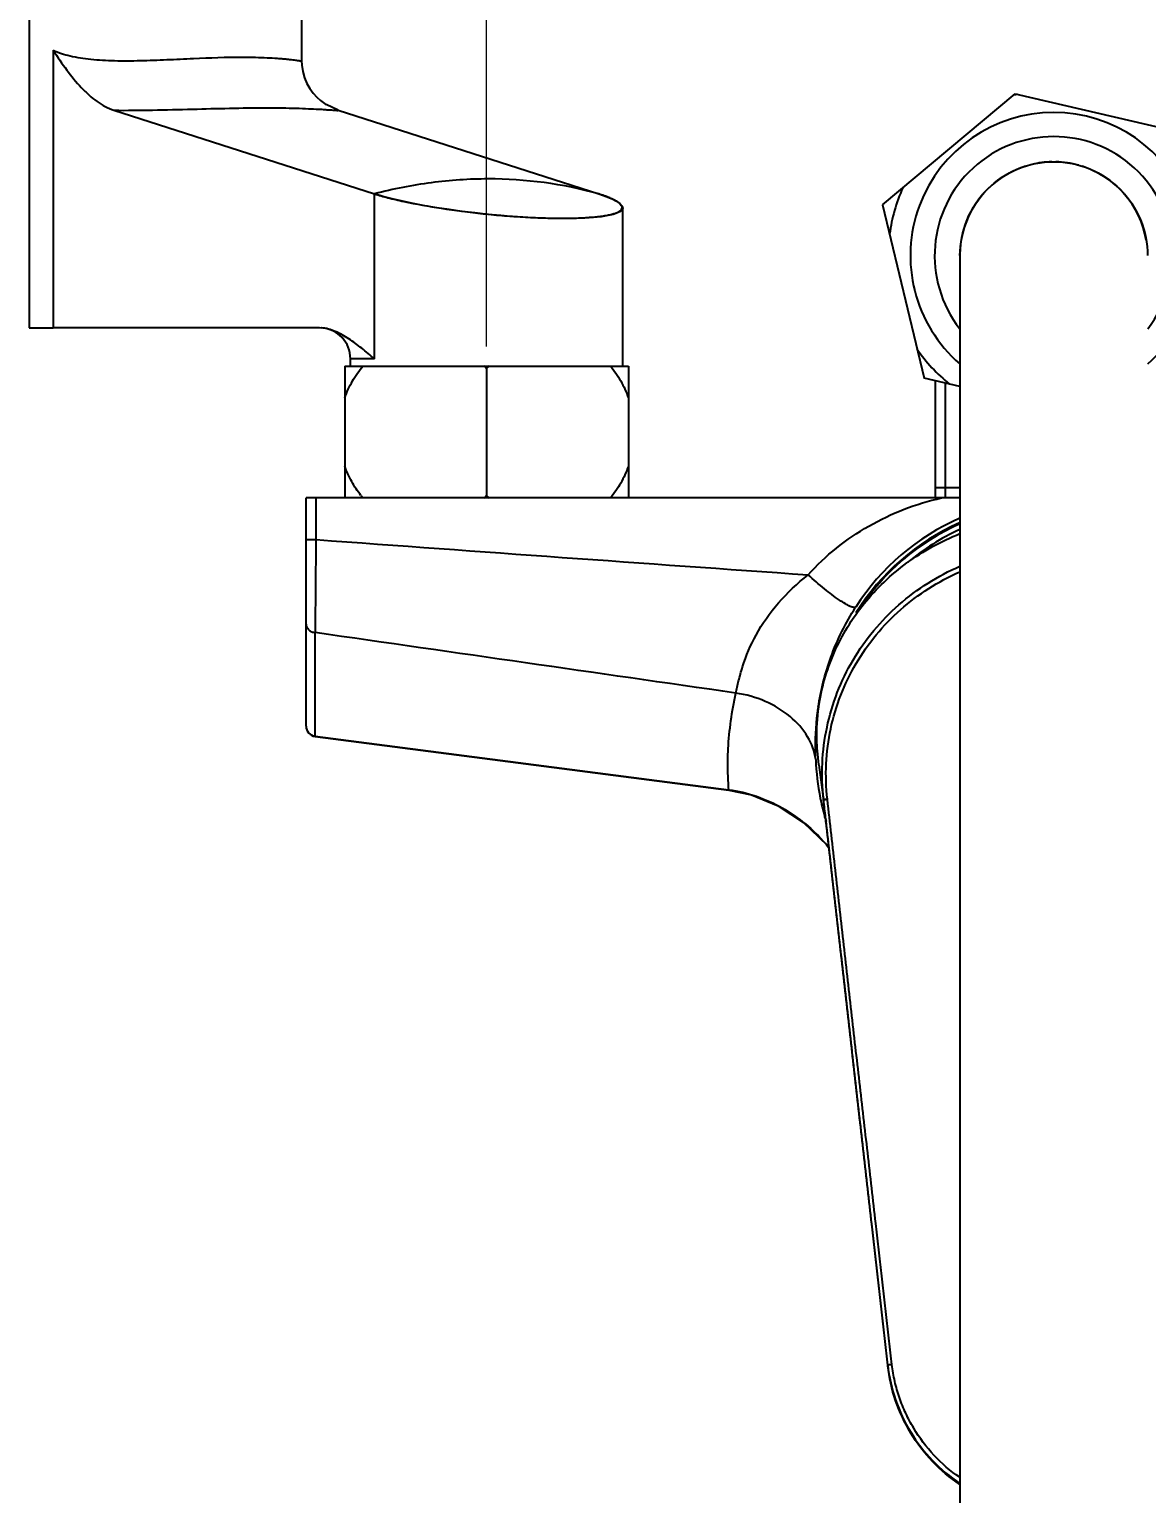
# Model space of a CAD drawing. Extents: x 0 to 1128, y 0 to 827.
# Drawn here: x 519.8 to 628.2, y 604.8 to 746.8 of the extents above; entities that cross this region are included whole.
import ezdxf

# ---------------------------------------------------------------- set-up
doc = ezdxf.new("R2010")
doc.units = 0
doc.header["$LTSCALE"] = 10
doc.header["$MEASUREMENT"] = 0
doc.header["$PDMODE"] = 3
doc.header["$PDSIZE"] = -10
doc.layers.get('0').update_dxf_attribs({"linetype": 'CONTINUOUS'})
doc.layers.get('DEFPOINTS').update_dxf_attribs({"linetype": 'CONTINUOUS'})
for name, color, linetype in [('02___PRT_ALL_AXES', 7, 'CONTINUOUS'), ('DEF_LAYER_AXIS', 7, 'CONTINUOUS'), ('DEF_LAYER_CURVE', 7, 'CONTINUOUS'), ('DEF_LAYER_ROUND_FEAT', 7, 'CONTINUOUS')]:
    doc.layers.add(name, color=color, linetype=linetype)
doc.styles.add('Daelim Dimension', font='')
doc.styles.add('DLB3013-CR2S_시공도$0$Daelim Dimension', font='H2GTRE.TTF')
doc.styles.get('Daelim Dimension').set_extended_font_data('나눔고딕')
doc.dimstyles.new('DLB3013-CR2S_시공도$0$DEFAULT', dxfattribs={"dimscale": 2, "dimtxt": 2, "dimasz": 2, "dimexe": 0, "dimexo": 2, "dimgap": 1, "dimtad": 1, "dimdec": 1, "dimzin": 9, "dimdsep": 46, "dimtxsty": 'DLB3013-CR2S_시공도$0$Daelim Dimension', "dimcen": 0.5, "dimclrd": 252, "dimclre": 252, "dimclrt": 3, "dimadec": 1, "dimazin": 0, "dimtfac": 1, "dimtdec": 1, "dimtix": 1, "dimtmove": 0, "dimatfit": 3, "dimfxl": 1, "dimtolj": 1, "dimtzin": 1, "dimlwd": 9, "dimlwe": 9, "dimarcsym": 0})

# ---------------------------------------------------------------- blocks, each defined once
blk = doc.blocks.new('*D7')
at = {"color": 5, "lineweight": 9, "ltscale": 0.5, "transparency": 16777216}
for p, q in [((564.17, 716.07), (564.17, 777.17)), ((674.17, 716.07), (674.17, 777.17)), ((568.17, 775.17), (670.17, 775.17))]:
    blk.add_line(p, q, dxfattribs=at)
at = {"color": 5, "ltscale": 0.5, "transparency": 16777216}
for points in [[(568.17, 775.84), (568.17, 774.5), (564.17, 775.17)], [(670.17, 775.84), (670.17, 774.5), (674.17, 775.17)]]:
    blk.add_solid(points, dxfattribs=at)
at = {"layer": 'DEFPOINTS', "color": 0, "ltscale": 0.5, "transparency": 16777216}
for p in [(674.17, 775.17), (564.17, 712.07), (674.17, 712.07)]:
    blk.add_point(p, dxfattribs=at)
at = {"color": 7, "ltscale": 0.5, "transparency": 16777216, "insert": (619.17, 782.3), "char_height": 10, "attachment_point": 5, "style": 'Daelim Dimension'}
blk.add_mtext('\\A1;110', dxfattribs=at)

msp = doc.modelspace()

# ---------------------------------------------------------------- linework, layer by layer
at = {"color": 7, "linetype": 'Continuous'}
for p, q in [((577.37, 714.17), (577.37, 729.52)), ((610.08, 724.88), (610.08, 602.03)), ((519.82, 717.87), (522.14, 717.87)), ((550.97, 714.17), (550.97, 714.87)), ((550.42, 714.17), (550.42, 701.37)), ((550.42, 714.17), (577.92, 714.17)), ((564.17, 713.93), (564.17, 701.61)), ((577.92, 714.17), (577.92, 701.37)), ((607.67, 712.74), (607.67, 701.37)), ((608.67, 701.37), (608.67, 712.5)), ((610.08, 702.37), (607.67, 702.37)), ((551.67, 701.37), (550.42, 701.37)), ((560.58, 701.37), (557.57, 701.37)), ((596.4, 675.47), (596.26, 676.84)), ((596.4, 675.47), (596.85, 672.08)), ((596.83, 672.28), (596.83, 672.25)), ((596.83, 672.25), (596.84, 672.17)), ((596.83, 672.24), (596.83, 672.23)), ((596.83, 672.23), (596.83, 672.23)), ((596.84, 672.12), (596.83, 672.23)), ((596.84, 672.17), (596.85, 672.12)), ((596.85, 672.08), (596.84, 672.12)), ((596.86, 671.94), (596.85, 672.08)), ((597.07, 672.14), (597.23, 672.16)), ((603.07, 617.26), (603.08, 617.2)), ((603.08, 617.2), (603.07, 617.26))]:
    msp.add_line(p, q, dxfattribs=at)
for centre, radius, start, end in [((619.17, 724.88), 13.9, 310.9823, 229.0226), ((619.17, 724.88), 11.55, 322.1692, 217.8961), ((619.17, 724.88), 9.1, 107.6002, 170.5292), ((619.17, 724.88), 9.1, 91.2187, 103.4037), ((619.17, 724.88), 9.1, 74.5187, 88.7523), ((619.17, 724.88), 9.1, 9.4587, 72.427), ((564.38, 692.18), 40.14, 74.5725, 90.0735), ((619.17, 724.88), 9.1, 173.725, 179.9999), ((557.23, 708.38), 8.89, 38.6545, 40.6468), ((571.12, 708.38), 8.89, 139.3532, 141.3455), ((558.92, 707.15), 8.88, 218.6939, 220.6464), ((557.23, 707.16), 8.89, 319.3532, 321.3455), ((571.12, 707.16), 8.89, 218.6545, 220.6468), ((619.17, 678.28), 22.6, 113.8247, 148.0599), ((619.17, 678.28), 22.5, 113.9089, 147.0261), ((619.17, 678.28), 22, 114.452, 130.0435), ((613.34, 674.15), 16.62, 186.6002, 187.1216), ((637.84, 677.99), 41.41, 188.0039, 188.1448), ((613.23, 674.48), 16.55, 188.1631, 188.3227), ((588.83, 671.21), 8.08, 6.2194, 6.4872), ((588.81, 671.2), 8.47, 6.2422, 6.5133)]:
    msp.add_arc(centre, radius, start, end, dxfattribs=at)
at = {"color": 7, "linetype": 'Continuous', "extrusion": (0, 0, -1)}
msp.add_ellipse((564.17, 730.87), major_axis=(13.2, -1.39), ratio=0.148233, start_param=5.665436, end_param=8.807028, dxfattribs=at)
at = {"color": 7, "linetype": 'Continuous'}
for points, knots in [([(610.08, 724.88), (610.08, 726.06), (610.55, 728.46), (612.57, 731.48), (615.6, 733.51), (617.99, 733.98), (619.17, 733.98)], [0, 0, 0, 0, 0.249991, 0.499986, 0.749982, 1, 1, 1, 1]), ([(619.17, 733.98), (620.36, 733.98), (622.75, 733.51), (625.78, 731.48), (627.8, 728.46), (628.27, 726.06), (628.27, 724.88)], [0, 0, 0, 0, 0.250018, 0.500014, 0.750009, 1, 1, 1, 1]), ([(564.32, 732.32), (562.48, 732.32), (558.76, 732.07), (555.11, 731.35), (553.3, 730.87)], [0, 0, 0, 0, 0.495492, 1, 1, 1, 1]), ([(553.3, 730.87), (553.72, 730.73), (554.66, 730.47), (556.82, 729.97), (559.9, 729.42), (563.17, 729), (565.9, 728.75), (567.91, 728.61), (569.83, 728.53), (571.62, 728.5), (573.21, 728.53), (574.4, 728.61), (575.23, 728.7), (575.76, 728.78), (576.21, 728.87), (576.58, 728.97), (576.88, 729.09), (577.11, 729.22), (577.26, 729.36), (577.3, 729.47), (577.31, 729.53)], [0, 0, 0, 0, 0.055128, 0.119654, 0.270609, 0.438426, 0.523589, 0.606804, 0.686037, 0.759361, 0.825016, 0.881459, 0.905827, 0.927455, 0.946251, 0.96217, 0.975226, 0.985551, 0.993517, 1, 1, 1, 1]), ([(577.31, 729.53), (577.31, 729.58), (577.29, 729.69), (577.17, 729.85), (576.99, 730.02), (576.74, 730.18), (576.41, 730.35), (576.02, 730.53), (575.56, 730.7), (575.23, 730.81), (575.05, 730.87)], [0, 0, 0, 0, 0.056129, 0.124849, 0.212953, 0.323425, 0.457402, 0.615139, 0.796302, 1, 1, 1, 1]), ([(550.42, 711.07), (550.62, 711.64), (551.11, 712.74), (551.8, 713.72), (552.18, 714.17)], [0, 0, 0, 0, 0.505035, 1, 1, 1, 1]), ([(576.17, 714.17), (576.55, 713.72), (577.24, 712.74), (577.73, 711.64), (577.92, 711.07)], [0, 0, 0, 0, 0.494965, 1, 1, 1, 1]), ([(551.99, 701.6), (551.65, 702.03), (551.04, 702.94), (550.6, 703.95), (550.42, 704.47)], [0, 0, 0, 0, 0.495502, 1, 1, 1, 1]), ([(577.92, 704.47), (577.73, 703.9), (577.24, 702.8), (576.55, 701.82), (576.17, 701.37)], [0, 0, 0, 0, 0.505035, 1, 1, 1, 1]), ([(596.38, 681.07), (596.63, 682.88), (597.65, 686.48), (600.11, 690.49), (602.68, 693.27), (605.66, 695.76), (608.25, 697.18), (610.07, 697.91)], [0, 0, 0, 0, 0.241971, 0.488352, 0.614041, 0.741346, 1, 1, 1, 1]), ([(596.85, 672.12), (596.72, 673.29), (596.64, 675.64), (597.09, 679.15), (598.09, 682.53), (599.63, 685.69), (601.65, 688.57), (604.1, 691.09), (606.93, 693.19), (609, 694.29), (610.07, 694.75)], [0, 0, 0, 0, 0.1255, 0.250983, 0.375953, 0.50069, 0.625331, 0.750064, 0.875306, 1, 1, 1, 1]), ([(597.23, 672.16), (597.09, 673.29), (597.02, 675.58), (597.45, 678.99), (598.43, 682.27), (599.93, 685.35), (601.89, 688.15), (604.27, 690.61), (607, 692.66), (609.01, 693.75), (610.06, 694.21)], [0, 0, 0, 0, 0.125387, 0.250592, 0.375561, 0.500331, 0.625055, 0.749866, 0.874852, 1, 1, 1, 1]), ([(596.26, 676.84), (596.23, 677.2), (596.16, 678.61), (596.23, 680.03), (596.38, 681.07)], [0, 0, 0, 0, 0.257709, 1, 1, 1, 1]), ([(596.83, 672.24), (596.83, 672.24), (596.83, 672.26), (596.83, 672.27), (596.83, 672.28)], [0, 0, 0, 0, 0.297641, 1, 1, 1, 1]), ([(596.85, 672.12), (596.85, 672.12), (596.86, 672.12), (596.87, 672.12), (596.88, 672.12), (596.91, 672.13), (596.94, 672.13), (597, 672.14), (597.04, 672.14), (597.07, 672.14)], [0, 0, 0, 0, 0.015742, 0.062646, 0.142748, 0.256637, 0.402474, 0.578065, 1, 1, 1, 1]), ([(597.23, 672.12), (597.18, 672.12), (597.11, 672.11), (597.02, 672.1), (596.96, 672.09), (596.92, 672.09), (596.89, 672.09), (596.87, 672.08), (596.86, 672.08), (596.86, 672.08), (596.85, 672.08)], [0, 0, 0, 0, 0.38757, 0.564548, 0.718663, 0.842115, 0.930862, 0.96138, 0.982823, 1, 1, 1, 1]), ([(603.07, 617.26), (602.55, 621.83), (601.78, 628.68), (600.74, 637.82), (599.96, 644.67), (599.19, 651.52), (598.54, 657.23), (598.02, 661.8), (597.7, 664.66), (597.44, 666.94), (597.24, 668.66), (597.05, 670.37), (596.92, 671.51), (596.85, 672.08)], [0, 0, 0, 0, 0.25, 0.375, 0.5, 0.625, 0.750001, 0.812501, 0.875001, 0.906251, 0.937501, 0.968751, 1, 1, 1, 1]), ([(603.48, 617.3), (602.96, 621.87), (602.18, 628.72), (601.13, 637.86), (600.34, 644.71), (599.68, 650.42), (599.16, 654.99), (598.77, 658.41), (598.38, 661.84), (597.87, 666.41), (597.48, 669.84), (597.23, 672.12)], [0, 0, 0, 0, 0.25, 0.375, 0.5, 0.625, 0.6875, 0.75, 0.8125, 0.875, 1, 1, 1, 1]), ([(603.07, 617.26), (602.55, 621.81), (601.78, 628.65), (600.74, 637.76), (599.97, 644.6), (599.32, 650.29), (598.81, 654.85), (598.42, 658.27), (598.03, 661.68), (597.71, 664.53), (597.45, 666.81), (597.26, 668.52), (597.06, 670.23), (596.92, 671.37), (596.86, 671.94)], [0, 0, 0, 0, 0.24998, 0.37497, 0.499958, 0.624945, 0.68744, 0.749936, 0.812435, 0.874928, 0.906171, 0.93743, 0.968623, 1, 1, 1, 1]), ([(603.48, 617.3), (603.43, 617.3), (603.35, 617.29), (603.25, 617.28), (603.19, 617.27), (603.15, 617.27), (603.12, 617.26), (603.1, 617.26), (603.09, 617.26), (603.08, 617.26), (603.08, 617.26), (603.07, 617.26), (603.07, 617.26)], [0, 0, 0, 0, 0.383971, 0.56148, 0.716835, 0.841498, 0.890863, 0.931049, 0.961737, 0.983156, 0.995758, 1, 1, 1, 1]), ([(603.07, 617.26), (603.2, 616.11), (603.71, 613.84), (605.2, 610.68), (607.32, 607.92), (609.11, 606.42), (610.07, 605.78)], [0, 0, 0, 0, 0.25026, 0.500291, 0.750154, 1, 1, 1, 1]), ([(610.06, 605.68), (609.1, 606.32), (607.32, 607.83), (605.2, 610.6), (603.72, 613.77), (603.21, 616.05), (603.08, 617.2)], [0, 0, 0, 0, 0.249858, 0.4998, 0.749914, 1, 1, 1, 1]), ([(610.05, 606.37), (609.15, 606.98), (607.48, 608.42), (605.83, 610.63), (604.8, 612.57), (604.18, 614.09), (603.73, 615.67), (603.54, 616.76), (603.48, 617.3)], [0, 0, 0, 0, 0.249633, 0.499299, 0.624377, 0.749528, 0.874763, 1, 1, 1, 1])]:
    msp.add_open_spline(points, degree=3, knots=knots, dxfattribs=at)
at = {"layer": '02___PRT_ALL_AXES', "color": 7, "linetype": 'Continuous'}
for p, q in [((602.58, 729.82), (615.43, 740.59)), ((615.43, 740.59), (631.76, 736.77)), ((602.58, 729.82), (606.59, 712.99)), ((610.08, 712.17), (606.59, 712.99))]:
    msp.add_line(p, q, dxfattribs=at)
for start, end in [(102.6805, 104.1268), (155.8106, 172.564), (214.2433, 230.9967)]:
    msp.add_arc((619.17, 724.88), 16.05, start, end, dxfattribs=at)
at = {"layer": 'DEF_LAYER_AXIS', "color": 7, "linetype": 'Continuous'}
for p, q in [((519.82, 748.87), (519.82, 717.87)), ((546.22, 748.87), (546.22, 743.79))]:
    msp.add_line(p, q, dxfattribs=at)
at = {"layer": 'DEF_LAYER_CURVE', "color": 4, "linetype": 'Continuous'}
msp.add_line((546.67, 681.65), (546.67, 688.81), dxfattribs=at)
at = {"layer": 'DEF_LAYER_ROUND_FEAT', "color": 7, "linetype": 'Continuous'}
for p, q in [((522.14, 744.8), (522.14, 717.87)), ((528.03, 738.98), (553.3, 730.87)), ((549.78, 738.98), (548.62, 739.53)), ((549.78, 738.98), (575.05, 730.87)), ((553.3, 714.87), (553.3, 730.87)), ((547.98, 717.87), (522.14, 717.87)), ((548.15, 717.86), (547.98, 717.87)), ((553.3, 714.87), (550.97, 714.87)), ((546.67, 679.23), (546.67, 701.37)), ((557.57, 701.37), (546.67, 701.37)), ((547.64, 697.33), (547.64, 701.37)), ((610.08, 701.37), (560.58, 701.37)), ((546.67, 697.33), (547.64, 697.33)), ((547.55, 678.28), (547.56, 688.31)), ((547.55, 678.28), (587.66, 673.06)), ((547.55, 678.24), (547.55, 678.28)), ((547.55, 678.24), (587.66, 673.02)), ((587.66, 673.06), (587.66, 673.02)), ((596.55, 672.17), (596.54, 672.24))]:
    msp.add_line(p, q, dxfattribs=at)
for points in [[(546.22, 743.79), (546.24, 743.35), (546.34, 742.73), (546.5, 742.14), (546.73, 741.59), (547.02, 741.09), (547.34, 740.64), (547.7, 740.25), (548.07, 739.92), (548.44, 739.64), (548.62, 739.52)], [(587.66, 673.02), (589.85, 672.56), (592.44, 671.5), (594.89, 669.89), (597.09, 667.78), (597.38, 667.38)]]:
    msp.add_lwpolyline(points, dxfattribs=at)
for centre, radius, start, end in [((547.97, 714.87), 3, 0, 86.6942), ((619.34, 678.35), 23.02, 113.729, 147.3055), ((-1069.77, 706.64), 1617.44, 359.35063, 359.67004), ((1827.67, 18288.37), 17637.55, 265.838136, 265.993506), ((621.53, 677.36), 25.46, 171.6263, 171.8391), ((547.67, 679.23), 1, 180, 262.5895), ((621.33, 677.11), 25.27, 182.4958, 191.1138), ((622.09, 677.25), 26.04, 191.2555, 191.593), ((622.17, 677.27), 26.12, 191.593, 191.9056), ((623.01, 677.46), 26.98, 191.9347, 196.097), ((583.8, 656.29), 17.57, 39.1778, 41.0977)]:
    msp.add_arc(centre, radius, start, end, dxfattribs=at)
for points, knots in [([(522.14, 744.8), (522.67, 744.57), (523.87, 744.2), (525.87, 743.89), (528.15, 743.77), (530.61, 743.79), (533.17, 743.89), (536.47, 744.05), (538.91, 744.14), (540.5, 744.14)], [0, 0, 0, 0, 0.093125, 0.203233, 0.327911, 0.46287, 0.602956, 0.742743, 1, 1, 1, 1]), ([(522.14, 744.8), (522.56, 744.15), (523.41, 742.9), (524.58, 741.45), (525.59, 740.46), (526.6, 739.64), (527.44, 739.17), (528.03, 738.98)], [0, 0, 0, 0, 0.276346, 0.538497, 0.662468, 0.780889, 1, 1, 1, 1]), ([(540.5, 744.14), (540.92, 744.14), (541.72, 744.13), (542.84, 744.09), (543.69, 744.04), (544.3, 743.99), (544.69, 743.96), (545.04, 743.92), (545.35, 743.88), (545.61, 743.85), (545.82, 743.82), (545.99, 743.8), (546.11, 743.79), (546.18, 743.78), (546.21, 743.78), (546.22, 743.79), (546.22, 743.79)], [0, 0, 0, 0, 0.219429, 0.416589, 0.58871, 0.664607, 0.733355, 0.7947, 0.848402, 0.894244, 0.932022, 0.961558, 0.982699, 0.995355, 0.998552, 1, 1, 1, 1]), ([(528.03, 738.98), (529.28, 738.97), (531.82, 738.99), (536.75, 739.12), (540.43, 739.22), (542.82, 739.22)], [0, 0, 0, 0, 0.253989, 0.514788, 1, 1, 1, 1]), ([(542.82, 739.22), (543.33, 739.22), (544.29, 739.21), (545.65, 739.19), (546.83, 739.14), (547.7, 739.1), (548.29, 739.07), (548.66, 739.04), (548.98, 739.02), (549.24, 739), (549.45, 738.99), (549.61, 738.98), (549.71, 738.97), (549.76, 738.98), (549.78, 738.98), (549.78, 738.98)], [0, 0, 0, 0, 0.218546, 0.414281, 0.584528, 0.727182, 0.787669, 0.840738, 0.886288, 0.924248, 0.954578, 0.977269, 0.992354, 0.997082, 1, 1, 1, 1]), ([(553.3, 714.87), (552.89, 715.22), (552.08, 715.89), (551.04, 716.68), (550.17, 717.21), (549.31, 717.64), (548.61, 717.84), (548.15, 717.87)], [0, 0, 0, 0, 0.265277, 0.523834, 0.648689, 0.769769, 1, 1, 1, 1]), ([(595.35, 693.92), (597.04, 695.79), (601.04, 698.99), (605.82, 700.82), (608.28, 701.37)], [0, 0, 0, 0, 0.499957, 1, 1, 1, 1]), ([(588.34, 682.45), (588.43, 682.84), (588.62, 683.69), (589.15, 685.62), (590.26, 688.27), (592.41, 691.32), (594.31, 693.1), (595.35, 693.92)], [0, 0, 0, 0, 0.087697, 0.190806, 0.434878, 0.711442, 1, 1, 1, 1]), ([(599.96, 690.79), (599.92, 690.75), (599.78, 690.74), (599.61, 690.79), (599.33, 690.9), (598.92, 691.12), (598.07, 691.67), (596.85, 692.6), (595.87, 693.45), (595.35, 693.92)], [0, 0, 0, 0, 0.034096, 0.061349, 0.09638, 0.189706, 0.312214, 0.62787, 1, 1, 1, 1]), ([(596.34, 681.07), (596.58, 682.71), (597.43, 686.11), (598.98, 689.26), (599.96, 690.79)], [0, 0, 0, 0, 0.47739, 1, 1, 1, 1]), ([(546.67, 689.12), (546.67, 689.02), (546.72, 688.82), (546.92, 688.56), (547.22, 688.38), (547.44, 688.32), (547.56, 688.31)], [0, 0, 0, 0, 0.227073, 0.467743, 0.727029, 1, 1, 1, 1]), ([(587.66, 673.06), (587.62, 673.66), (587.54, 674.99), (587.59, 678.14), (587.96, 680.67), (588.34, 682.45)], [0, 0, 0, 0, 0.191214, 0.422169, 1, 1, 1, 1]), ([(596.09, 676.01), (595.99, 676.78), (595.39, 678.37), (593.63, 680.32), (591.2, 681.77), (589.32, 682.3), (588.34, 682.45)], [0, 0, 0, 0, 0.218185, 0.459707, 0.723611, 1, 1, 1, 1]), ([(596.09, 676.01), (596.08, 676.36), (596.03, 678.02), (596.14, 679.68), (596.33, 680.98)], [0, 0, 0, 0, 0.211072, 1, 1, 1, 1]), ([(546.67, 679.23), (546.67, 679.12), (546.72, 678.88), (546.91, 678.58), (547.2, 678.36), (547.43, 678.29), (547.55, 678.28)], [0, 0, 0, 0, 0.245015, 0.494002, 0.746333, 1, 1, 1, 1]), ([(587.66, 673.06), (588.57, 672.95), (590.36, 672.52), (593.7, 671.01), (595.85, 669.21), (597.04, 667.84)], [0, 0, 0, 0, 0.25043, 0.50086, 1, 1, 1, 1])]:
    msp.add_open_spline(points, degree=3, knots=knots, dxfattribs=at)
msp.add_open_spline([(588.34, 682.45), (574.75, 684.4), (561.16, 686.36), (547.56, 688.31)], degree=3, dxfattribs=at)

# ---------------------------------------------------------------- dimensions: what is measured, and where the dimension line sits
at = {"color": 5, "ltscale": 0.5}
dim = msp.add_linear_dim(base=(674.17, 775.17), p1=(564.17, 712.07), p2=(674.17, 712.07), dimstyle='DLB3013-CR2S_시공도$0$DEFAULT', override={"dimtxt": 5, "dimexe": 1, "dimdec": 0, "dimtxsty": 'Daelim Dimension', "dimclrd": 5, "dimclre": 5, "dimclrt": 7}, dxfattribs=at)
dim.commit()
dim.dimension.update_dxf_attribs({"geometry": '*D7', "text_midpoint": (619.17, 782.3)})

doc.saveas('drawing.dxf')
